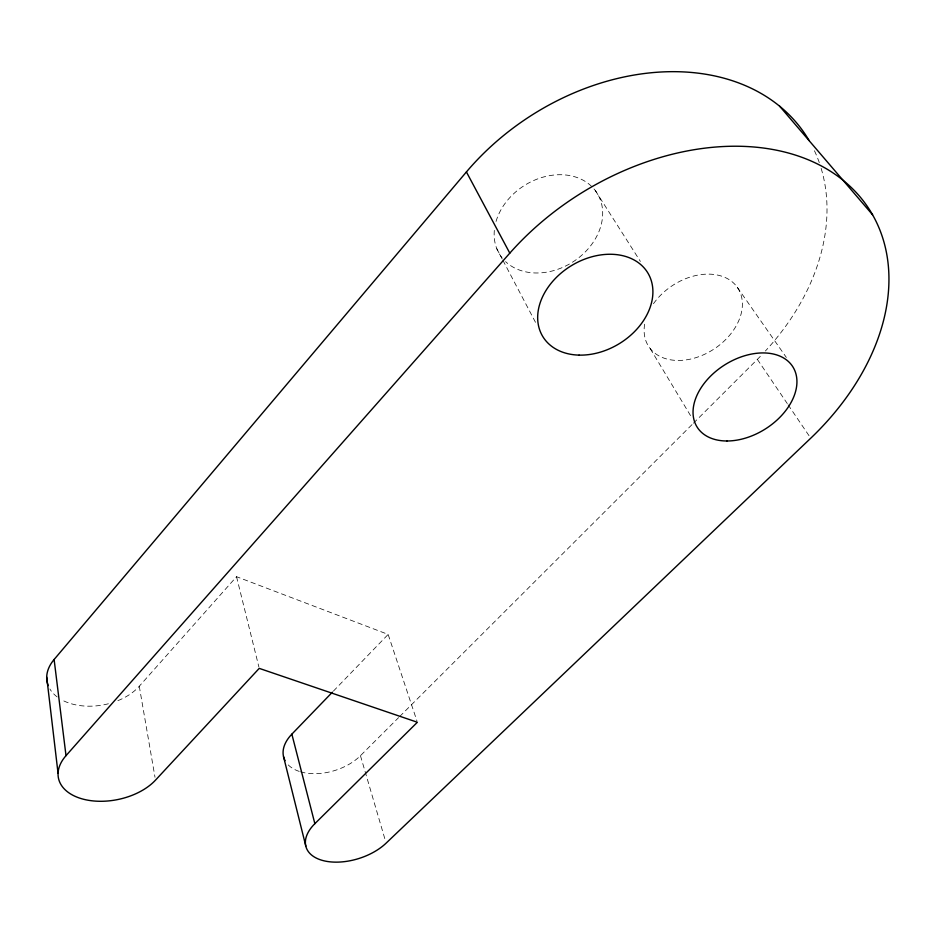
<?xml version="1.0" encoding="UTF-8"?>
<svg xmlns="http://www.w3.org/2000/svg" width="934" height="934" viewBox="0 0 934 934"><rect width="100%" height="100%" fill="white"/><g stroke="black" fill="none" stroke-linecap="round" stroke-linejoin="round"><path stroke-width="0.7" stroke-dasharray="4.67 3.5" d="M117.882 700.663A50.786 33.005 -10.2 0 0 139.271 686.245L236.535 576.687L388.147 634.419L416.914 720.885M333.415 691.113L388.147 634.419M300.479 771.799A44.563 27.191 -16.9 0 0 360.454 755.699L398.596 717.616M399.635 716.576L692.409 424.223M693.437 423.195L757.357 359.368A222.385 166.988 -33.3 0 0 761.42 355.235M737.311 287.345L786.335 357.442M757.357 359.368L787.28 403.57M788.086 404.772L809.113 435.828M595.39 190.664L640.385 261.427M650.227 348.627L691.452 417.136M496.806 248.713L502.223 259.022M502.901 260.306L536.081 323.433M360.454 755.699L385.298 840.366M236.535 576.687L258.881 666.958M139.271 686.245L155.009 777.275M814.448 150.748A222.385 166.988 -33.3 0 1 819.363 162.831M821.149 168.365A222.385 166.988 -33.3 0 1 765.401 350.997M299.23 771.402A44.563 27.191 -16.9 0 1 287.427 764.035M108.402 703.769A50.786 33.005 -10.2 0 1 60.827 699.356M57.172 696.927A50.786 33.005 -10.2 0 1 49.876 689M496.036 221.463A57.546 45.264 -32.6 0 1 573.476 176.409A57.546 45.264 -32.6 0 1 590.113 246.471A57.546 45.264 -32.6 0 1 505.586 261.637M502.048 257.796A57.546 45.264 -32.6 0 1 494.565 228.375M653.473 303.725A53.285 37.944 -33.4 0 1 734.684 284.134A53.285 37.944 -33.4 0 1 702.625 355.177A53.285 37.944 -33.4 0 1 644.939 322.65"/><path stroke-width="1.4" d="M48.194 685.603A50.786 33.005 -10.2 0 1 54.114 659.497L466.416 171.938A222.385 166.988 -33.3 0 1 809.113 140.567M314.863 823.671L417.37 722.262L259.232 668.37L155.511 780.124A53.74 32.737 -11.4 0 1 82.589 799.002A53.74 32.737 -11.4 0 1 66.01 755.664L509.801 253.149A236.792 168.062 -32.1 0 1 829.1 170.397A236.792 168.062 -32.1 0 1 810.724 438.221L386.116 843.145A46.863 26.654 -17.4 0 1 322.639 860.471A46.863 26.654 -17.4 0 1 314.863 823.671L291.852 734.159L332.399 692.164M779.54 106.091L872.589 214.797M466.416 171.938L509.801 253.149M283.527 756.622L305.815 846.111M54.114 659.497L66.01 755.664M46.7 677.045L58.06 773.352M285.057 760.626A44.563 27.191 -16.9 0 1 291.852 734.159M726.979 440.988A56.554 37.932 -32.2 0 0 796.188 374.908A56.554 37.932 -32.2 0 0 711.813 374.931A56.554 37.932 -32.2 0 0 726.979 440.988M579.08 355.118A61.399 45.766 -31.2 0 0 651.278 280.667A61.399 45.766 -31.2 0 0 555.508 278.309A61.399 45.766 -31.2 0 0 579.08 355.118"/></g></svg>
